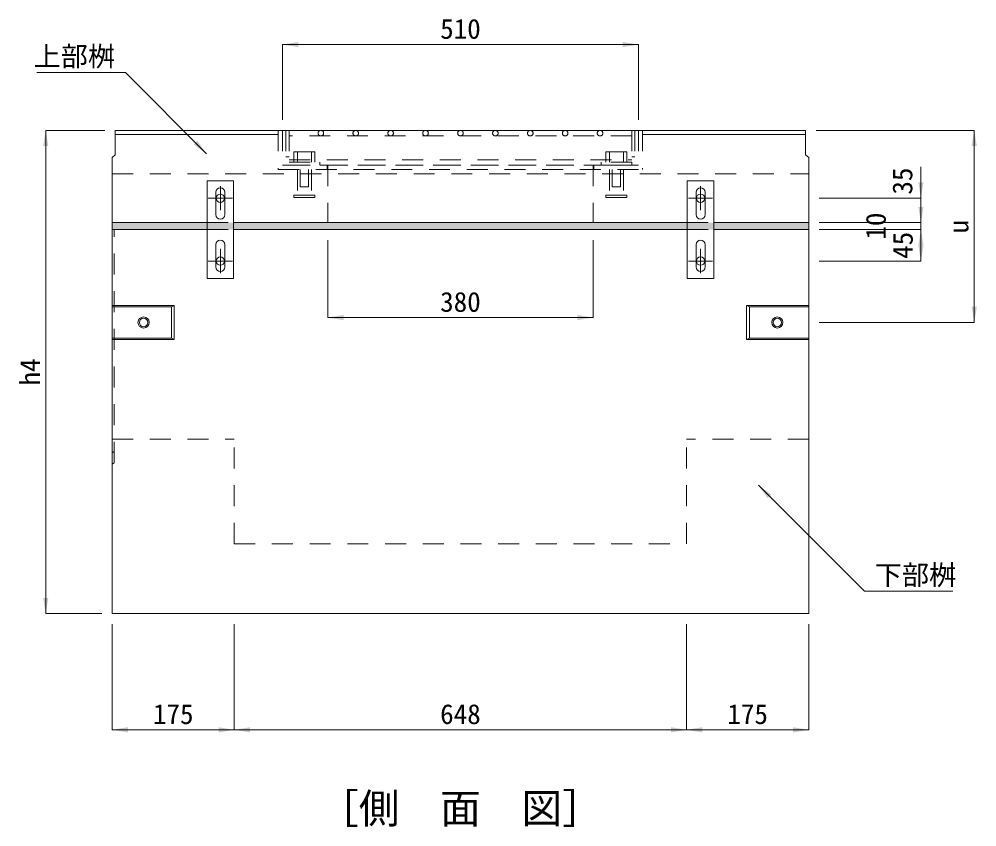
# Model space of a CAD drawing. Units: millimetres, scale not verified. Extents: x 289 to 42849, y -1182 to 27464.
# Drawn here: x 21861 to 23233, y 20626 to 21783 of the extents above; entities that cross this region are included whole.
import ezdxf
from ezdxf.enums import TextEntityAlignment as Align

# ---------------------------------------------------------------- set-up
doc = ezdxf.new("R2010")
doc.units = ezdxf.units.MM
doc.header["$LTSCALE"] = 40
doc.linetypes.add('USER2', pattern=[1.35, 0.75, -0.6])
doc.linetypes.add('USER3', pattern=[28.575, 19.05, -3.175, 3.175, -3.175])
for name, color, linetype, lineweight in [('0_2', 7, 'Continuous', 20), ('インサート', 3, 'USER2', 5), ('グレーチング', 7, 'Continuous', 9), ('側溝', 7, 'Continuous', 5), ('寸法線', 7, 'Continuous', 9), ('本体', 2, 'Continuous', 9), ('ﾊｯﾁﾝｸﾞ', 7, 'Continuous', 5)]:
    doc.layers.add(name, color=color, linetype=linetype, lineweight=lineweight)
doc.styles.add('ＭＳ ゴシック', font='')
doc.styles.get('ＭＳ ゴシック').set_extended_font_data('MS Gothic')

# ---------------------------------------------------------------- blocks, each defined once
blk = doc.blocks.new('filled_arrow')
at = {"color": 0, "linetype": 'Continuous', "lineweight": -2}
blk.add_solid([(7.5, 1.25), (0, 0), (7.5, -1.25)], dxfattribs=at)

msp = doc.modelspace()

# ---------------------------------------------------------------- hatches: boundary and pattern name
at = {"layer": 'ﾊｯﾁﾝｸﾞ'}
msp.add_hatch(color=8, dxfattribs=at).paths.add_polyline_path([(21994.07, 21491.37), (21994.07, 21481.37), (22992.07, 21481.37), (22992.07, 21491.37)])

# ---------------------------------------------------------------- linework, layer by layer
at = {"layer": '0_2', "lineweight": 9}
for p, q in [((22142.57, 21534.88), (22142.57, 21502.87)), ((22155.57, 21534.88), (22155.57, 21502.87)), ((22830.57, 21534.88), (22830.57, 21502.87)), ((22843.57, 21534.88), (22843.57, 21502.87)), ((22142.57, 21459.88), (22142.57, 21427.87)), ((22155.57, 21459.88), (22155.57, 21427.87)), ((22830.57, 21459.88), (22830.57, 21427.87)), ((22843.57, 21459.88), (22843.57, 21427.87))]:
    msp.add_line(p, q, dxfattribs=at)
at = {"layer": '0_2'}
msp.add_line((22992.07, 21472.02), (22992.07, 21395.73), dxfattribs=at)
at = {"layer": '0_2', "lineweight": 9}
for points in [[(22168.07, 21411.37), (22168.07, 21551.38), (22130.07, 21551.38), (22130.07, 21411.37)], [(22856.07, 21411.37), (22856.07, 21551.38), (22818.07, 21551.38), (22818.07, 21411.37)]]:
    msp.add_lwpolyline(points, close=True, dxfattribs=at)
for centre, start, end in [((22149.07, 21534.88), 0, 180), ((22837.07, 21534.88), 0, 180), ((22149.07, 21502.87), 180, 0), ((22837.07, 21502.87), 180, 0), ((22149.07, 21459.88), 0, 180), ((22837.07, 21459.88), 0, 180), ((22149.07, 21427.87), 180, 0), ((22837.07, 21427.87), 180, 0)]:
    msp.add_arc(centre, 6.5, start, end, dxfattribs=at)
at = {"layer": 'インサート', "linetype": 'Continuous'}
for centre, radius in [((22149.07, 21526.37), 6), ((22837.07, 21526.37), 6), ((22149.07, 21436.37), 6), ((22837.07, 21436.37), 6), ((22039.07, 21348.37), 8), ((22039.07, 21348.37), 6), ((22947.07, 21348.37), 8), ((22947.07, 21348.37), 6)]:
    msp.add_circle(centre, radius, dxfattribs=at)
at = {"layer": 'グレーチング', "linetype": 'USER2'}
for p, q in [((22232.07, 21623.51), (22232.07, 21567.51)), ((22232.07, 21623.51), (22754.07, 21623.51)), ((22238.07, 21623.51), (22238.07, 21573.51)), ((22243.07, 21623.51), (22243.07, 21585.51)), ((22743.07, 21623.51), (22243.07, 21623.51)), ((22247.57, 21623.51), (22247.57, 21573.51)), ((22738.57, 21615.51), (22247.57, 21615.51)), ((22738.57, 21623.51), (22738.57, 21573.51)), ((22743.07, 21623.51), (22743.07, 21585.51)), ((22748.07, 21623.51), (22748.07, 21573.51)), ((22754.07, 21623.51), (22754.07, 21567.51)), ((22247.57, 21585.51), (22243.07, 21585.51)), ((22284.57, 21593.01), (22254.57, 21593.01)), ((22254.57, 21593.01), (22254.57, 21578.01)), ((22259.57, 21593.01), (22259.57, 21578.01)), ((22279.57, 21593.01), (22279.57, 21578.01)), ((22284.57, 21593.01), (22284.57, 21578.01)), ((22701.57, 21593.01), (22701.57, 21578.01)), ((22701.57, 21593.01), (22731.57, 21593.01)), ((22706.57, 21593.01), (22706.57, 21578.01)), ((22726.57, 21593.01), (22726.57, 21578.01)), ((22731.57, 21593.01), (22731.57, 21578.01)), ((22743.07, 21585.51), (22738.57, 21585.51)), ((22238.07, 21573.51), (22748.07, 21573.51)), ((22247.57, 21581.51), (22738.57, 21581.51)), ((22247.57, 21578.01), (22291.57, 21578.01)), ((22247.57, 21573.51), (22738.57, 21573.51)), ((22291.57, 21578.01), (22291.57, 21573.51)), ((22302.07, 21573.51), (22302.07, 21567.51)), ((22684.07, 21573.51), (22684.07, 21567.51)), ((22738.57, 21578.01), (22694.57, 21578.01)), ((22694.57, 21578.01), (22694.57, 21573.51)), ((22731.57, 21573.51), (22701.57, 21573.51)), ((22738.57, 21573.51), (22738.57, 21578.01)), ((22232.07, 21567.51), (22754.07, 21567.51)), ((22259.57, 21567.51), (22259.57, 21530.51)), ((22263.57, 21542.51), (22263.57, 21567.51)), ((22275.57, 21542.51), (22275.57, 21567.51)), ((22279.57, 21567.51), (22279.57, 21530.51)), ((22706.57, 21567.51), (22706.57, 21530.51)), ((22710.57, 21542.51), (22710.57, 21567.51)), ((22722.57, 21542.51), (22722.57, 21567.51)), ((22726.57, 21567.51), (22726.57, 21530.51)), ((22263.57, 21542.51), (22275.57, 21542.51)), ((22710.57, 21542.51), (22722.57, 21542.51)), ((22284.57, 21530.51), (22254.57, 21530.51)), ((22254.57, 21527.51), (22254.57, 21530.51)), ((22284.57, 21527.51), (22284.57, 21530.51)), ((22701.57, 21530.51), (22731.57, 21530.51)), ((22701.57, 21527.51), (22701.57, 21530.51)), ((22731.57, 21527.51), (22731.57, 21530.51)), ((22284.57, 21527.51), (22254.57, 21527.51)), ((22701.57, 21527.51), (22731.57, 21527.51))]:
    msp.add_line(p, q, dxfattribs=at)
for centre in [(22293.07, 21619.51), (22343.07, 21619.51), (22393.07, 21619.51), (22443.07, 21619.51), (22493.07, 21619.51), (22543.07, 21619.51), (22593.07, 21619.51), (22643.07, 21619.51), (22693.07, 21619.51)]:
    msp.add_circle(centre, 4, dxfattribs=at)
at = {"layer": '側溝', "color": 4, "linetype": 'USER2'}
for p, q in [((21997.07, 21147.25), (21997.07, 21481.37)), ((21994.07, 21163.38), (21997.07, 21161.5)), ((21994.07, 21145.37), (21997.07, 21147.25))]:
    msp.add_line(p, q, dxfattribs=at)
at = {"layer": '寸法線'}
for p, q in [((22238.07, 21746.43), (22748.07, 21746.43)), ((22238.07, 21638.51), (22238.07, 21746.43)), ((22748.07, 21638.51), (22748.07, 21746.43)), ((21898.83, 21623.51), (21898.83, 20931.37)), ((21983.57, 21623.51), (21898.83, 21623.51)), ((23002.57, 21623.5), (23229.18, 21623.5)), ((23229.18, 21623.5), (23229.18, 21348.37)), ((23152.82, 21468.87), (23152.82, 21571.37)), ((23152.82, 21436.37), (23152.82, 21536.37)), ((23007.07, 21526.37), (23152.82, 21526.37)), ((23007.07, 21491.37), (23152.82, 21491.37)), ((23007.07, 21491.37), (23152.82, 21491.37)), ((23007.07, 21481.37), (23152.82, 21481.37)), ((23007.07, 21481.37), (23152.82, 21481.37)), ((23152.82, 21436.37), (23152.82, 21481.37)), ((22303.07, 21466.37), (22303.07, 21355.38)), ((22683.07, 21466.37), (22683.07, 21355.38)), ((23007.07, 21436.37), (23152.82, 21436.37)), ((22303.07, 21355.38), (22683.07, 21355.38)), ((23007.07, 21348.37), (23229.18, 21348.37)), ((21979.07, 20931.37), (21898.83, 20931.37)), ((21994.07, 20916.37), (21994.07, 20764.94)), ((22169.07, 20916.37), (22169.07, 20764.94)), ((22169.07, 20916.37), (22169.07, 20764.94)), ((22817.07, 20916.37), (22817.07, 20764.94)), ((22817.07, 20916.37), (22817.07, 20764.94)), ((22992.07, 20916.37), (22992.07, 20764.94)), ((21994.07, 20764.94), (22169.07, 20764.94)), ((22169.07, 20764.94), (22817.07, 20764.94)), ((22817.07, 20764.94), (22992.07, 20764.94))]:
    msp.add_line(p, q, dxfattribs=at)
at = {"layer": '寸法線', "linetype": 'USER3'}
for p, q in [((22149.07, 21543.68), (22149.07, 21509.07)), ((22837.07, 21543.68), (22837.07, 21509.07)), ((22131.77, 21526.37), (22166.37, 21526.37)), ((22819.77, 21526.37), (22854.37, 21526.37)), ((22149.07, 21453.68), (22149.07, 21419.07)), ((22837.07, 21453.68), (22837.07, 21419.07)), ((22131.76, 21436.37), (22166.37, 21436.37)), ((22819.77, 21436.37), (22854.37, 21436.37))]:
    msp.add_line(p, q, dxfattribs=at)
at = {"layer": '寸法線'}
for points in [[(22129.33, 21590.05), (22013.1, 21706.28), (21886.02, 21706.28)], [(22920, 21115.17), (23071.77, 20963.4), (23198.55, 20963.4)]]:
    msp.add_lwpolyline(points, dxfattribs=at)
at = {"layer": '本体', "lineweight": 20}
for p, q in [((21998.57, 21623.51), (22987.57, 21623.51)), ((21998.57, 21588.52), (21998.57, 21623.51)), ((22987.57, 21588.51), (22987.57, 21623.51)), ((21998.57, 21588.52), (21994.07, 21584.52)), ((21994.07, 21481.37), (21994.07, 21584.52)), ((22987.57, 21588.51), (22992.07, 21584.51)), ((22992.07, 21481.37), (22992.07, 21584.51)), ((21994.07, 21491.37), (22130.07, 21491.37)), ((22168.07, 21491.37), (22818.07, 21491.37)), ((22856.07, 21491.37), (22992.07, 21491.37)), ((21994.07, 20931.37), (21994.07, 21481.37)), ((21994.07, 21481.37), (22130.07, 21481.37)), ((22168.07, 21481.37), (22818.07, 21481.37)), ((22856.07, 21481.37), (22992.07, 21481.37)), ((22992.07, 20931.37), (22992.07, 21481.37)), ((21994.07, 20931.37), (22992.07, 20931.37))]:
    msp.add_line(p, q, dxfattribs=at)
at = {"layer": '本体', "color": 7}
for p, q in [((21998.57, 21617.51), (22232.07, 21617.51)), ((22754.07, 21617.52), (22987.57, 21617.51))]:
    msp.add_line(p, q, dxfattribs=at)
at = {"layer": '本体', "linetype": 'USER2'}
for p, q in [((22303.07, 21573.51), (22303.07, 21491.37)), ((22683.07, 21573.51), (22683.07, 21491.37)), ((21994.07, 21561.37), (22992.07, 21561.37)), ((22130.07, 21491.37), (22168.07, 21491.37)), ((22818.07, 21491.37), (22856.07, 21491.37)), ((22130.07, 21481.37), (22168.07, 21481.37)), ((22818.07, 21481.37), (22856.07, 21481.37)), ((21994.07, 21181.37), (22169.07, 21181.37)), ((22169.07, 21031.37), (22169.07, 21181.37)), ((22817.07, 21031.37), (22817.07, 21181.37)), ((22992.07, 21181.37), (22817.07, 21181.37)), ((22169.07, 21031.37), (22817.07, 21031.37))]:
    msp.add_line(p, q, dxfattribs=at)
at = {"layer": '本体', "color": 4, "lineweight": 5}
for p, q in [((21994.07, 21372.87), (22083.07, 21372.87)), ((21994.07, 21370.87), (22079.07, 21370.87)), ((22079.07, 21370.87), (22083.07, 21372.87)), ((22079.07, 21370.87), (22079.07, 21325.87)), ((22083.07, 21372.87), (22083.07, 21323.87)), ((22907.07, 21370.87), (22903.07, 21372.87)), ((22903.07, 21372.87), (22903.07, 21323.87)), ((22992.07, 21372.87), (22903.07, 21372.87)), ((22907.07, 21370.87), (22907.07, 21325.87)), ((22992.07, 21370.87), (22907.07, 21370.87)), ((22079.07, 21325.87), (21994.07, 21325.87)), ((22083.07, 21323.87), (21994.07, 21323.87)), ((22079.07, 21325.87), (22083.07, 21323.87)), ((22907.07, 21325.87), (22903.07, 21323.87)), ((22903.07, 21323.87), (22992.07, 21323.87)), ((22907.07, 21325.87), (22992.07, 21325.87))]:
    msp.add_line(p, q, dxfattribs=at)

# ---------------------------------------------------------------- block references
at = {"layer": '寸法線', "xscale": 3, "yscale": 3}
for p in [(22238.07, 21746.43), (22303.07, 21355.38), (21994.07, 20764.94), (22169.07, 20764.94), (22817.07, 20764.94)]:
    msp.add_blockref('filled_arrow', p, dxfattribs=at)
for p, rotation in [((22748.07, 21746.43), 180), ((21898.83, 21623.51), 270), ((23229.18, 21623.5), 270), ((22129.33, 21590.05), 135), ((23152.82, 21526.37), 90), ((23152.82, 21491.37), 90), ((23152.82, 21481.37), 270), ((23152.82, 21436.37), 90), ((23229.18, 21348.37), 90), ((22683.07, 21355.38), 180), ((22920, 21115.17), 315), ((21898.83, 20931.37), 90), ((22169.07, 20764.94), 180), ((22817.07, 20764.94), 180), ((22992.07, 20764.94), 180)]:
    msp.add_blockref('filled_arrow', p, dxfattribs=dict(at, rotation=rotation))

# ---------------------------------------------------------------- texts
at = {"layer": '0_2', "style": 'ＭＳ ゴシック'}
msp.add_text('［側\u3000面\u3000図］', height=42.72, dxfattribs=at).set_placement((22493.07, 20618.17), align=Align.BOTTOM_CENTER)
at = {"layer": '寸法線', "style": 'ＭＳ ゴシック'}
for s, p in [('510', (22493.07, 21768.93)), ('380', (22493.07, 21377.88)), ('648', (22493.07, 20787.44)), ('175', (22081.57, 20787.44)), ('175', (22904.57, 20787.44))]:
    msp.add_text(s, height=28.48, dxfattribs=at).set_placement(p, align=Align.MIDDLE_CENTER)
msp.add_text('上部桝', height=28.48, dxfattribs=at).set_placement((21998.1, 21743.8), align=Align.TOP_RIGHT)
for s, p in [('35', (23126.29, 21550.91)), ('10', (23088.17, 21486.37)), ('u', (23206.68, 21485.94)), ('45', (23126.85, 21458.87)), ('h4', (21876.33, 21277.44))]:
    msp.add_text(s, height=28.48, rotation=90, dxfattribs=at).set_placement(p, align=Align.MIDDLE_CENTER)
msp.add_text('下部桝', height=28.48, dxfattribs=at).set_placement((23086.77, 21000.92), align=Align.TOP_LEFT)

doc.saveas('drawing.dxf')
